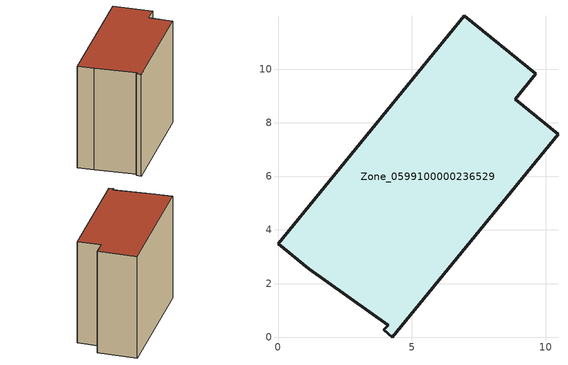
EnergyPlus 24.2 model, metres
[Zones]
Zone_0599100000236529
 floor ground (C_G): 3.94,0.27 4.12,0.44 1.16,2.54 0,3.49 6.95,11.99 9.62,9.82 8.85,8.87 10.45,7.57 4.26,0 z0
 wall outside (C_F): 6.95,11.99 0,3.49 1.16,2.54 4.12,0.44 3.94,0.27 4.26,0 10.45,7.57 8.85,8.87 9.62,9.82 6.95,11.99 z0:9.53
 roof outside (C_R): 4.12,0.44 3.94,0.27 4.26,0 10.45,7.57 8.85,8.87 9.62,9.82 6.95,11.99 0,3.49 1.16,2.54 z9.53
[BUILDING]
Pand.0599100000236529: North Axis=0; Terrain=City; Loads Convergence Tolerance Value=0.04; Temperature Convergence Tolerance Value=0.4; Solar Distribution=FullExterior; Maximum Number of Warmup Days=25; Minimum Number of Warmup Days=1
[Site:Location]
Rotterdam.The.Hague.AP_ZH_NLD Design_Conditions: Latitude=51.96; Longitude=4.45; Time Zone=1; Elevation=-4.5
[SITE:GROUNDTEMPERATURE:BUILDINGSURFACE]
18, 18, 18, 18, 18, 18, 18, 18, 18, 18, 18, 18
[MATERIAL] Thermal Absorptance=0.9; Solar Absorptance=0.7; Visible Absorptance=0.7
Name | Roughness | Thickness | Conductivity | Density | Specific Heat
G.TI.1946 | MediumSmooth | 0.15 | 1 | 540 | 1210
F.TI.1946 | Rough | 0.3 | 0.857143 | 1920 | 840
R.TI.1946 | MediumRough | 0.2 | 0.1 | 1500 | 1000
[CONSTRUCTION]
C_G: G.TI.1946
C_F: F.TI.1946
C_R: R.TI.1946
[ZONE]
Zone_0599100000236529: Type=1; Multiplier=1; Ceiling Height=Autocalculate; Volume=Autocalculate; Floor Area=autocalculate; Part of Total Floor Area=Yes
[ZONEINFILTRATION:DESIGNFLOWRATE]
Infil_Zone_0599100000236529: Zone or ZoneList or Space or SpaceList=Zone_0599100000236529; Schedule=AlwaysOn; Design Flow Rate Calculation Method=Flow/Area; Flow Rate per Floor Area=0.003; Constant Term Coefficient=1; Temperature Term Coefficient=0; Velocity Term Coefficient=0; Velocity Squared Term Coefficient=0
[HVACTEMPLATE:ZONE:IDEALLOADSAIRSYSTEM]
Zone_0599100000236529: Maximum Heating Supply Air Temperature=50; Minimum Cooling Supply Air Temperature=13; Maximum Heating Supply Air Humidity Ratio=0.0156; Minimum Cooling Supply Air Humidity Ratio=0.0077; Heating Limit=NoLimit; Cooling Limit=NoLimit; Dehumidification Control Type=ConstantSensibleHeatRatio; Cooling Sensible Heat Ratio=0.7; Dehumidification Setpoint=60; Humidification Control Type=None; Humidification Setpoint=30; Outdoor Air Method=None; Outdoor Air Flow Rate per Person=0.00944; Outdoor Air Flow Rate per Zone Floor Area=0; Outdoor Air Flow Rate per Zone=0; Demand Controlled Ventilation Type=None; Outdoor Air Economizer Type=NoEconomizer; Heat Recovery Type=None; Sensible Heat Recovery Effectiveness=0.7; Latent Heat Recovery Effectiveness=0.65
[ZONECONTROL:THERMOSTAT]
ThermostatControl_Zone_0599100000236529: Zone or ZoneList=Zone_0599100000236529; Control Type Schedule=DualSetpointControlType; Control 1=Thermostat_Zone_0599100000236529; Temperature Difference Between Cutout And Setpoint=0
[THERMOSTATSETPOINT:DUALSETPOINT]
Thermostat_Zone_0599100000236529: Heating Setpoint Temperature Schedule=HeatingSetpoint_Zone_0599100000236529; Cooling Setpoint Temperature Schedule=CoolingSetpoint_Zone_0599100000236529
[SCHEDULE:COMPACT]
HeatingSetpoint_Zone_0599100000236529: Through: 12/31, For: AllDays, Until: 24:00, 21
CoolingSetpoint_Zone_0599100000236529: Through: 12/31, For: AllDays, Until: 24:00, 24
DualSetpointControlType: Through: 12/31, For: AllDays, Until: 24:00, 4
AlwaysOn: Through: 12/31, For: AllDays, Until: 24:00, 1
